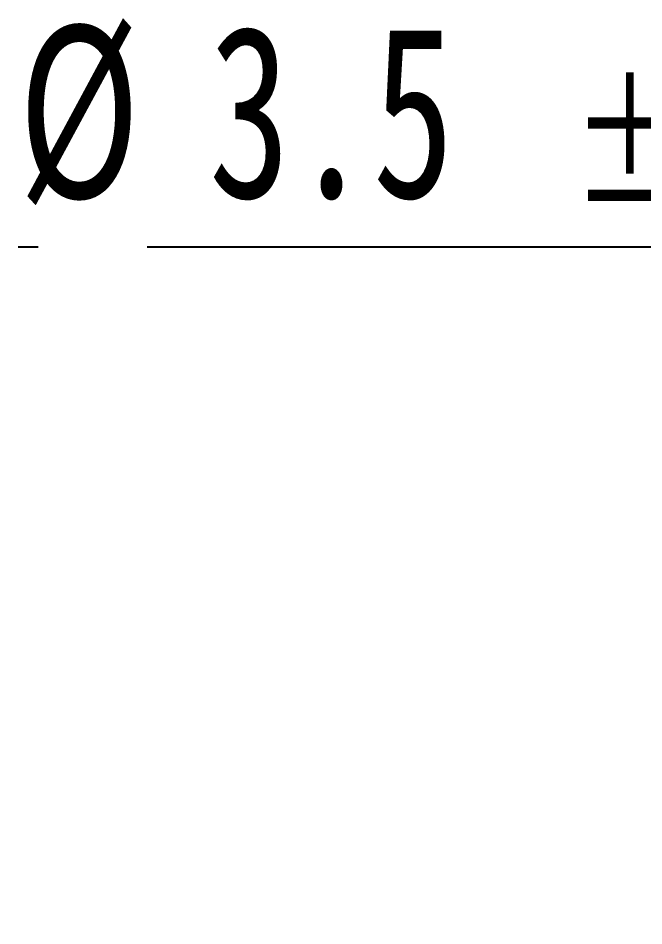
# Model space of a CAD drawing. Header units: millimetres. Extents: x 5 to 415, y 5 to 292.
# Drawn here: x 40.49 to 55.04, y 209.19 to 230.3 of the extents above; entities that cross this region are included whole.
import ezdxf

# ---------------------------------------------------------------- set-up
doc = ezdxf.new("R2010")
doc.units = ezdxf.units.MM
doc.linetypes.add('CENTERX2', pattern=[20.32, 12.7, -2.54, 2.54, -2.54])
doc.layers.add('CENTER_LINE', color=7, linetype='CENTERX2')
doc.styles.add('SLDTEXTSTYLE0', font='TXT', dxfattribs={"width": 0.7})
doc.dimstyles.new('SLDDIMSTYLE2', dxfattribs={"dimtxt": 4, "dimasz": 3.302, "dimexe": 0, "dimexo": 0.0625, "dimgap": 1, "dimtad": 0, "dimtih": 1, "dimtoh": 1, "dimrnd": 1e-09, "dimzin": 12, "dimdsep": 46, "dimtxsty": 'SLDTEXTSTYLE0', "dimsah": 1, "dimcen": 0, "dimadec": 0, "dimazin": 3, "dimtol": 1, "dimtp": 0.1, "dimtm": 0.1, "dimtfac": 1, "dimtmove": 0, "dimatfit": 3, "dimfxl": 1, "dimfrac": 2, "dimtolj": 1, "dimarcsym": 0})

# ---------------------------------------------------------------- blocks, each defined once
blk = doc.blocks.new('_D_4')
at = {"layer": 'CENTER_LINE'}
for p, q in [((76.516, 224.968), (40.495, 224.968)), ((87.161, 185.802), (76.516, 224.968)), ((88.079, 182.425), (87.161, 185.802)), ((88.079, 182.425), (89.744, 176.297))]:
    blk.add_line(p, q, dxfattribs=at)
for points in [[(87.161, 185.802), (86.785, 189.122), (85.805, 188.855)], [(88.079, 182.425), (88.455, 179.105), (89.435, 179.372)]]:
    blk.add_solid(points, dxfattribs=at)
at = {"layer": 'CENTER_LINE', "attachment_point": 1, "style": 'SLDTEXTSTYLE0'}
for s, insert, char_height in [('%%c', (40.495, 230.124), 4), ('HOLE', (62.44, 230.124), 4), ('3.5', (44.923, 230.124), 4), ('±0.1', (53.384, 228.775), 2.8)]:
    blk.add_mtext(s, dxfattribs=dict(at, insert=insert, char_height=char_height))

msp = doc.modelspace()

# ---------------------------------------------------------------- dimensions: what is measured, and where the dimension line sits
at = {"layer": 'CENTER_LINE'}
dim = msp.add_diameter_dim_2p(p1=(87.161, 185.802), p2=(88.079, 182.425), text='<> HOLE', dimstyle='SLDDIMSTYLE2', dxfattribs=at)
dim.commit()
dim.dimension.update_dxf_attribs({"geometry": '_D_4', "text_midpoint": (57.712, 227.798), "dimtype": 163})

doc.saveas('drawing.dxf')
